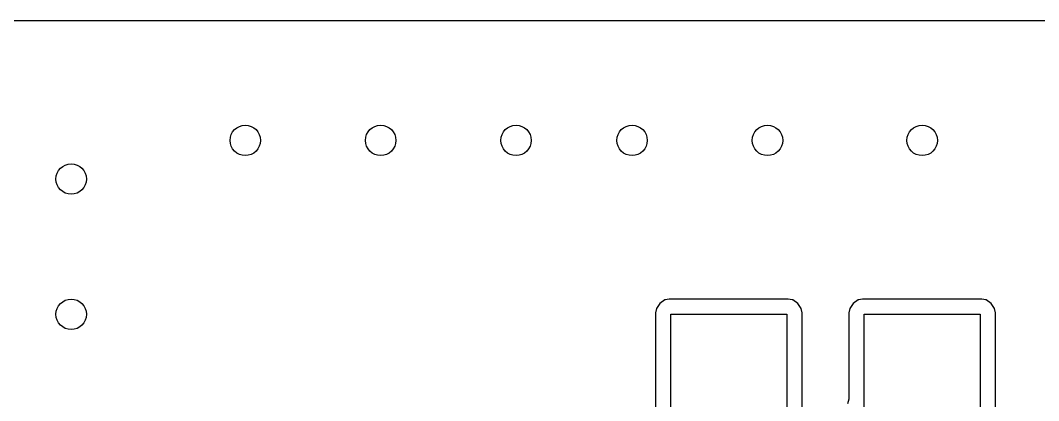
# Model space of a CAD drawing. Extents: x 3.91 to 7.47, y -4.88 to -2.92.
# Drawn here: x 5.852 to 6.379, y -3.112 to -2.915 of the extents above; entities that cross this region are included whole.
import ezdxf

# ---------------------------------------------------------------- set-up
doc = ezdxf.new("R2010")
doc.units = 0
doc.header["$MEASUREMENT"] = 0
doc.layers.add('BLACK', color=7, linetype='CONTINUOUS')

msp = doc.modelspace()

# ---------------------------------------------------------------- linework, layer by layer
at = {"layer": 'BLACK', "linetype": 'CONTINUOUS'}
for p, q in [((3.91047, -2.91541), (7.46688, -2.91541)), ((6.18298, -3.06183), (6.18124, -3.06444)), ((6.18559, -3.06008), (6.18298, -3.06183)), ((6.18597, -3.06001), (6.18559, -3.06008)), ((6.18686, -3.05983), (6.18597, -3.06001)), ((6.18597, -3.06001), (6.18597, -3.06001)), ((6.1879, -3.05962), (6.18686, -3.05983)), ((6.24945, -3.05962), (6.1879, -3.05962)), ((6.25049, -3.05983), (6.24945, -3.05962)), ((6.25138, -3.06001), (6.25049, -3.05983)), ((6.25175, -3.06008), (6.25138, -3.06001)), ((6.25138, -3.06001), (6.25138, -3.06001)), ((6.25437, -3.06183), (6.25175, -3.06008)), ((6.25611, -3.06444), (6.25437, -3.06183)), ((6.28298, -3.06183), (6.28124, -3.06444)), ((6.28559, -3.06008), (6.28298, -3.06183)), ((6.28597, -3.06001), (6.28559, -3.06008)), ((6.28686, -3.05983), (6.28597, -3.06001)), ((6.28597, -3.06001), (6.28597, -3.06001)), ((6.2879, -3.05962), (6.28686, -3.05983)), ((6.34945, -3.05962), (6.2879, -3.05962)), ((6.35049, -3.05983), (6.34945, -3.05962)), ((6.35138, -3.06001), (6.35049, -3.05983)), ((6.35175, -3.06008), (6.35138, -3.06001)), ((6.35138, -3.06001), (6.35138, -3.06001)), ((6.35437, -3.06183), (6.35175, -3.06008)), ((6.35611, -3.06444), (6.35437, -3.06183)), ((6.18124, -3.06444), (6.18078, -3.06674)), ((6.18078, -3.06674), (6.18078, -3.11604)), ((6.18867, -3.11884), (6.18867, -3.06752)), ((6.18867, -3.06752), (6.24867, -3.06752)), ((6.24867, -3.06752), (6.24867, -3.12752)), ((6.25657, -3.06674), (6.25611, -3.06444)), ((6.25657, -3.12791), (6.25657, -3.06674)), ((6.28124, -3.06444), (6.28078, -3.06674)), ((6.28078, -3.06674), (6.28078, -3.1115)), ((6.28867, -3.11638), (6.28867, -3.06752)), ((6.28867, -3.06752), (6.34867, -3.06752)), ((6.34867, -3.06752), (6.34867, -3.12752)), ((6.35657, -3.06674), (6.35611, -3.06444)), ((6.35657, -3.12829), (6.35657, -3.06674)), ((6.28078, -3.1115), (6.28004, -3.11379))]:
    msp.add_line(p, q, dxfattribs=at)
at = {"layer": 'BLACK'}
for centre in [(5.96867, -2.97752), (6.03867, -2.97752), (6.10867, -2.97752), (6.16867, -2.97752), (6.23867, -2.97752), (6.31867, -2.97752), (5.87867, -2.99752), (5.87867, -3.06752)]:
    msp.add_circle(centre, 0.00787, dxfattribs=at)

doc.saveas('drawing.dxf')
